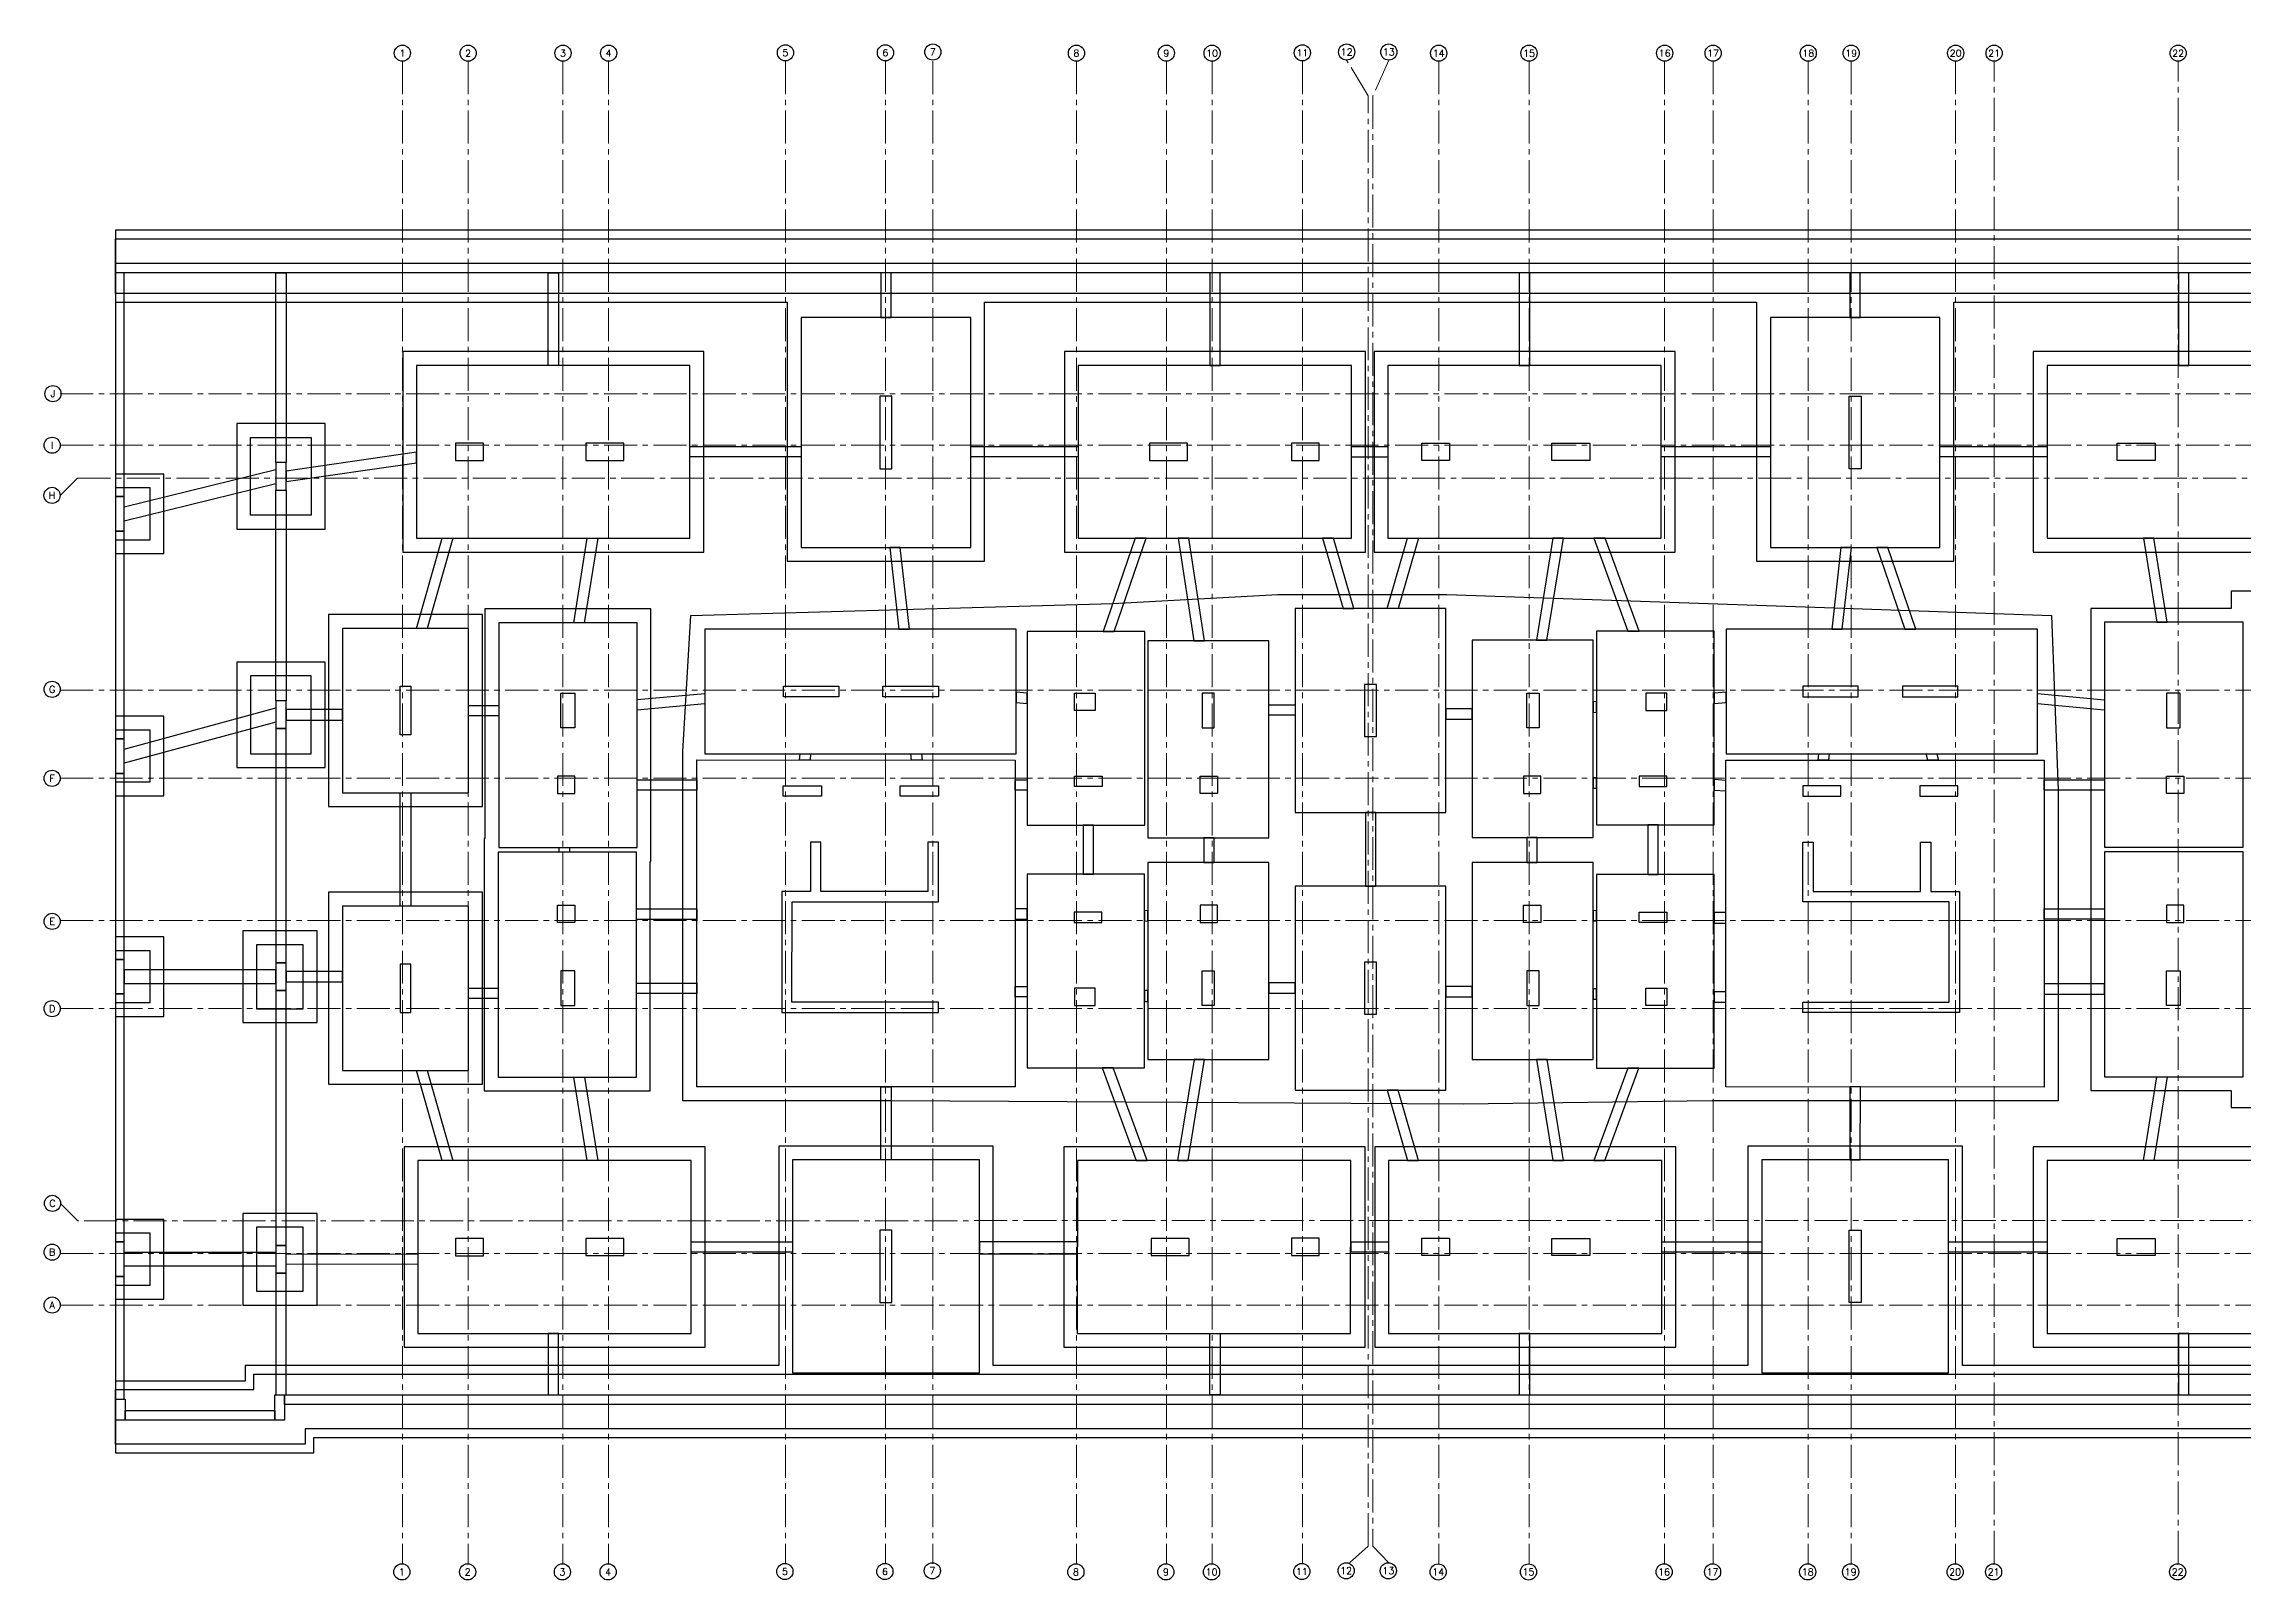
# Model space of a CAD drawing. Header units: metres. Extents: x -10 to 115, y -8 to 36.
# Drawn here: x -10.4 to 53.2, y -7.9 to 36.5 of the extents above; entities that cross this region are included whole.
import ezdxf
from ezdxf.enums import TextEntityAlignment as Align

# ---------------------------------------------------------------- set-up
doc = ezdxf.new("R2010")
doc.units = ezdxf.units.M
doc.linetypes.add('CENTER2', pattern=[28.575, 19.05, -3.175, 3.175, -3.175])
for name, color, linetype in [('Column', 4, 'Continuous'), ('GRID', 1, 'CENTER2'), ('PCFooting', 7, 'Continuous'), ('RCFooting', 5, 'Continuous'), ('S-GRID-CIRC', 3, 'Continuous'), ('S-GRID-CIRC-TEXT', 3, 'Continuous'), ('Semelle', 21, 'Continuous'), ('ShearWall', 15, 'Continuous'), ('Wall', 1, 'Continuous')]:
    doc.layers.add(name, color=color, linetype=linetype)
doc.layers.add('S-GRID-DIMS', color=2, linetype='Continuous', lineweight=0)
doc.styles.add('S-ROMANS', font='romans.shx', dxfattribs={"width": 0.75})

# ---------------------------------------------------------------- blocks, each defined once
blk = doc.blocks.new('S-GRID-CIRC')
at = {"layer": 'S-GRID-CIRC'}
blk.add_circle((0, 0), 0.35, dxfattribs=at)
at = {"layer": 'S-GRID-CIRC-TEXT', "color": 3, "style": 'S-ROMANS', "flags": 8}
blk.add_attdef('GRID-CIRC', text='', height=0.3, dxfattribs=at).set_placement((0, 0), align=Align.MIDDLE)

msp = doc.modelspace()

# ---------------------------------------------------------------- linework, layer by layer
at = {"layer": 'Column', "color": 4, "linetype": 'Continuous'}
for points in [[(1.54, 24.42), (2.34, 24.42), (2.34, 24.92), (1.54, 24.92)], [(5.3, 24.421), (6.4, 24.421), (6.4, 24.92), (5.3, 24.92)], [(21.593, 24.421), (22.693, 24.421), (22.693, 24.92), (21.593, 24.92)], [(25.7, 24.42), (26.5, 24.42), (26.5, 24.92), (25.7, 24.92)], [(30.26, 24.42), (29.46, 24.42), (29.46, 24.92), (30.26, 24.92)], [(34.32, 24.421), (33.22, 24.421), (33.22, 24.92), (34.32, 24.92)], [(50.66, 24.421), (49.56, 24.421), (49.56, 24.92), (50.66, 24.92)], [(-8.04, 23.377), (-8.29, 23.377), (-8.29, 22.377), (-8.04, 22.377)], [(-0.06, 17.89), (0.24, 17.89), (0.24, 16.49), (-0.06, 16.49)], [(28.155, 17.94), (27.805, 17.94), (27.805, 16.44), (28.155, 16.44)], [(4.58, 17.69), (4.98, 17.69), (4.98, 16.69), (4.58, 16.69)], [(19.42, 17.69), (20.02, 17.69), (20.02, 17.19), (19.42, 17.19)], [(23.46, 17.692), (23.11, 17.692), (23.11, 16.692), (23.46, 16.692)], [(32.5, 17.692), (32.85, 17.692), (32.85, 16.692), (32.5, 16.692)], [(36.54, 17.69), (35.94, 17.69), (35.94, 17.19), (36.54, 17.19)], [(51.38, 17.69), (50.98, 17.69), (50.98, 16.69), (51.38, 16.69)], [(-8.04, 16.374), (-8.29, 16.374), (-8.29, 15.374), (-8.04, 15.374)], [(4.98, 15.29), (4.48, 15.29), (4.48, 14.79), (4.98, 14.79)], [(19.42, 15.29), (20.22, 15.29), (20.22, 14.99), (19.42, 14.99)], [(23.06, 15.29), (23.56, 15.29), (23.56, 14.79), (23.06, 14.79)], [(32.9, 15.29), (32.4, 15.29), (32.4, 14.79), (32.9, 14.79)], [(36.54, 15.29), (35.74, 15.29), (35.74, 14.99), (36.54, 14.99)], [(50.98, 15.29), (51.48, 15.29), (51.48, 14.79), (50.98, 14.79)], [(11.008, 14.71), (11.008, 15.01), (12.108, 15.01), (12.108, 14.71)], [(14.39, 15.01), (15.49, 15.01), (15.49, 14.71), (14.39, 14.71)], [(41.57, 15.01), (40.47, 15.01), (40.47, 14.71), (41.57, 14.71)], [(44.952, 14.71), (44.952, 15.01), (43.852, 15.01), (43.852, 14.71)], [(4.98, 11.06), (4.48, 11.06), (4.48, 11.56), (4.98, 11.56)], [(23.06, 11.06), (23.56, 11.06), (23.56, 11.56), (23.06, 11.56)], [(32.9, 11.06), (32.4, 11.06), (32.4, 11.56), (32.9, 11.56)], [(50.98, 11.06), (51.48, 11.06), (51.48, 11.56), (50.98, 11.56)], [(19.418, 11.06), (20.218, 11.06), (20.218, 11.36), (19.418, 11.36)], [(36.542, 11.06), (35.742, 11.06), (35.742, 11.36), (36.542, 11.36)], [(-8.04, 9.994), (-8.29, 9.994), (-8.29, 8.994), (-8.04, 8.994)], [(-0.06, 8.46), (0.24, 8.46), (0.24, 9.86), (-0.06, 9.86)], [(4.58, 8.66), (4.98, 8.66), (4.98, 9.66), (4.58, 9.66)], [(23.46, 8.659), (23.11, 8.659), (23.11, 9.659), (23.46, 9.659)], [(28.155, 9.91), (27.805, 9.91), (27.805, 8.41), (28.155, 8.41)], [(32.5, 8.659), (32.85, 8.659), (32.85, 9.659), (32.5, 9.659)], [(51.38, 8.66), (50.98, 8.66), (50.98, 9.66), (51.38, 9.66)], [(19.42, 8.66), (20.02, 8.66), (20.02, 9.16), (19.42, 9.16)], [(36.54, 8.66), (35.94, 8.66), (35.94, 9.16), (36.54, 9.16)], [(1.54, 1.427), (2.34, 1.427), (2.34, 1.927), (1.54, 1.927)], [(5.3, 1.43), (6.4, 1.43), (6.4, 1.929), (5.3, 1.929)], [(21.64, 1.43), (22.74, 1.43), (22.74, 1.929), (21.64, 1.929)], [(25.7, 1.43), (26.5, 1.43), (26.5, 1.93), (25.7, 1.93)], [(30.26, 1.43), (29.46, 1.43), (29.46, 1.93), (30.26, 1.93)], [(34.32, 1.43), (33.22, 1.43), (33.22, 1.929), (34.32, 1.929)], [(50.66, 1.43), (49.56, 1.43), (49.56, 1.929), (50.66, 1.929)], [(-8.04, 1.825), (-8.29, 1.825), (-8.29, 0.825), (-8.04, 0.825)]]:
    msp.add_lwpolyline(points, close=True, dxfattribs=at)
at = {"layer": 'Column', "color": 4}
for points in [[(-3.66, 23.56), (-3.36, 23.56), (-3.36, 24.36), (-3.66, 24.36)], [(-3.36, 17.466), (-3.66, 17.466), (-3.66, 16.666), (-3.36, 16.666)], [(-3.36, 9.894), (-3.66, 9.894), (-3.66, 9.094), (-3.36, 9.094)], [(-3.36, 1.725), (-3.66, 1.725), (-3.66, 0.925), (-3.36, 0.925)]]:
    msp.add_lwpolyline(points, close=True, dxfattribs=at)
at = {"layer": 'GRID', "lineweight": 0, "ltscale": 0.05}
for p, q in [((0, 35.963), (0, -7.482)), ((1.9, 35.963), (1.9, -7.482)), ((4.64, 35.963), (4.64, -7.482)), ((5.96, 35.963), (5.96, -7.482)), ((11.07, 35.963), (11.07, -7.482)), ((13.96, 35.963), (13.96, -7.482)), ((15.33, 35.963), (15.33, -7.482)), ((19.48, 35.963), (19.48, -7.482)), ((22.08, 35.963), (22.08, -7.482)), ((23.4, 35.963), (23.4, -7.482)), ((26.01, 35.963), (26.01, -7.482)), ((29.95, 35.963), (29.95, -7.482)), ((32.56, 35.963), (32.56, -7.482)), ((36.48, 35.963), (36.48, -7.482)), ((37.88, 35.963), (37.88, -7.482)), ((40.63, 35.963), (40.63, -7.482)), ((41.87, 35.963), (41.87, -7.482)), ((44.89, 35.963), (44.89, -7.482)), ((46, -7.482), (46, 35.963)), ((51.32, -7.482), (51.32, 35.963)), ((-9.888, 26.35), (114.619, 26.351)), ((-9.888, 24.86), (114.619, 24.861)), ((-9.888, 17.78), (114.619, 17.781)), ((-9.888, 15.23), (114.619, 15.231)), ((-9.888, 11.12), (114.619, 11.121)), ((-9.888, 8.57), (114.619, 8.571)), ((-9.888, 1.49), (114.619, 1.491)), ((-9.888, 0), (114.619, 0.001))]:
    msp.add_line(p, q, dxfattribs=at)
for points in [[(27.37, -7.45), (27.91, -6.974), (27.91, 34.963), (27.29, 35.995)], [(28.51, 35.995), (28.05, 34.963), (28.05, -6.974), (28.51, -7.45)], [(-9.89, 23.41), (-9.39, 23.91), (114.541, 23.911), (114.612, 23.411)], [(114.849, 2.718), (114.629, 2.441), (-9.38, 2.44), (-9.88, 2.94)]]:
    msp.add_lwpolyline(points, dxfattribs=at)
at = {"layer": 'PCFooting'}
for points in [[(112.81, 31.075), (-8.29, 31.075), (-8.29, 28.995), (11.125, 28.995), (11.125, 21.505), (16.825, 21.505), (16.825, 28.995), (39.135, 28.995), (39.135, 21.505), (44.835, 21.505), (44.835, 28.995), (66.965, 28.995)], [(58.95, 5.71), (58.95, 6.2), (63.004, 6.2), (63.004, 20.144), (58.95, 20.144), (58.95, 20.64), (56.529, 20.64), (54.952, 20.64), (52.85, 20.64), (52.85, 20.144), (48.796, 20.144), (48.796, 6.2), (52.85, 6.2), (52.85, 5.71), (58.95, 5.71)], [(7.164, 12.829), (7.184, 12.829), (7.184, 15.19), (7.184, 20.129), (2.384, 20.129), (2.384, 17.04), (2.384, 13.49), (2.364, 13.49), (2.364, 9.16), (2.364, 6.19), (5.325, 6.19), (7.164, 6.19), (7.164, 9.31), (7.164, 12.829)], [(66.715, -1.745), (45.085, -1.745), (45.085, 4.595), (38.885, 4.595), (38.885, -1.745), (17.075, -1.745), (17.075, 4.595), (10.875, 4.595), (10.875, -1.745), (-4.54, -1.745), (-4.54, -2.196), (-8.29, -2.196), (-8.29, -4.275), (-2.56, -4.275), (-2.56, -3.825), (112.81, -3.825)]]:
    msp.add_lwpolyline(points, dxfattribs=at)
for points in [[(8.71, 27.57), (0.01, 27.57), (0.01, 21.77), (8.71, 21.77)], [(27.833, 27.57), (19.133, 27.57), (19.133, 21.77), (27.833, 21.77)], [(28.08, 21.77), (36.78, 21.77), (36.78, 27.57), (28.08, 27.57)], [(47.13, 21.77), (55.83, 21.77), (55.83, 27.57), (47.13, 27.57)], [(-2.235, 25.485), (-4.785, 25.485), (-4.785, 22.435), (-2.235, 22.435)], [(-6.89, 24.027), (-8.29, 24.027), (-8.29, 21.727), (-6.89, 21.727)], [(8.34, 19.94), (20.532, 20.28), (25.305, 20.54), (30.186, 20.54), (41.377, 20.162), (47.66, 19.94), (47.852, 14.89), (47.852, 5.903), (37.853, 5.907), (30.655, 5.81), (20.905, 5.867), (14.125, 5.905), (8.108, 5.905), (8.108, 16.005)], [(-2.135, 14.415), (2.315, 14.415), (2.315, 19.965), (-2.135, 19.965)], [(-4.785, 15.541), (-2.235, 15.541), (-2.235, 18.591), (-4.785, 18.591)], [(-8.29, 14.724), (-6.89, 14.724), (-6.89, 17.024), (-8.29, 17.024)], [(-2.135, 6.385), (2.315, 6.385), (2.315, 11.935), (-2.135, 11.935)], [(-4.613, 8.169), (-2.463, 8.169), (-2.463, 10.819), (-4.613, 10.819)], [(-8.29, 8.344), (-6.89, 8.344), (-6.89, 10.644), (-8.29, 10.644)], [(0.05, -1.221), (8.75, -1.221), (8.75, 4.579), (0.05, 4.579)], [(19.12, -1.221), (27.82, -1.221), (27.82, 4.579), (19.12, 4.579)], [(28.1, -1.221), (36.8, -1.221), (36.8, 4.579), (28.1, 4.579)], [(47.13, -1.221), (55.83, -1.221), (55.83, 4.579), (47.13, 4.579)], [(-4.613, 0), (-2.463, 0), (-2.463, 2.65), (-4.613, 2.65)], [(-8.29, 0.175), (-6.89, 0.175), (-6.89, 2.475), (-8.29, 2.475)]]:
    msp.add_lwpolyline(points, close=True, dxfattribs=at)
at = {"layer": 'RCFooting', "ltscale": 20}
for points in [[(-8.29, 30.825), (112.56, 30.825), (112.56, 20.523), (112.56, 7.035), (112.56, -3.575), (-2.81, -3.575), (-2.81, -4.025), (-8.29, -4.025), (-8.29, -2.446), (-4.29, -2.446), (-4.29, -1.995), (110.979, -1.995), (110.979, -0.521), (110.979, 6.699), (110.979, 29.245), (-8.29, 29.245)], [(16.425, 21.905), (16.425, 28.555), (11.525, 28.555), (11.525, 21.905)], [(44.435, 21.905), (44.435, 28.555), (39.535, 28.555), (39.535, 21.905)], [(8.31, 27.17), (0.41, 27.17), (0.41, 22.17), (8.31, 22.17)], [(27.433, 27.17), (19.533, 27.17), (19.533, 22.17), (27.433, 22.17)], [(36.38, 27.17), (28.48, 27.17), (28.48, 22.17), (36.38, 22.17)], [(55.43, 27.17), (47.53, 27.17), (47.53, 22.17), (55.43, 22.17)], [(6.784, 19.729), (2.784, 19.729), (2.784, 13.229), (6.784, 13.229)], [(30.155, 20.14), (25.805, 20.14), (25.805, 14.24), (30.155, 14.24)], [(53.196, 19.744), (49.196, 19.744), (49.196, 13.244), (53.196, 13.244)], [(1.915, 19.565), (-1.735, 19.565), (-1.735, 14.815), (1.915, 14.815)], [(17.74, 19.54), (8.74, 19.54), (8.74, 15.94), (17.74, 15.94)], [(21.453, 19.472), (18.053, 19.472), (18.053, 13.872), (21.453, 13.872)], [(25.045, 19.209), (21.545, 19.209), (21.545, 13.509), (25.045, 13.509)], [(34.416, 19.221), (30.916, 19.221), (30.916, 13.521), (34.416, 13.521)], [(37.907, 19.488), (34.507, 19.488), (34.507, 13.888), (37.907, 13.888)], [(47.26, 19.54), (38.26, 19.54), (38.26, 15.94), (47.26, 15.94)], [(8.508, 15.761), (17.708, 15.757), (17.708, 6.307), (8.508, 6.311)], [(38.252, 15.757), (47.452, 15.753), (47.452, 6.303), (38.252, 6.307)], [(6.764, 13.09), (2.764, 13.09), (2.764, 6.59), (6.764, 6.59)], [(25.044, 12.8), (21.544, 12.8), (21.544, 7.1), (25.044, 7.1)], [(34.416, 12.8), (30.916, 12.8), (30.916, 7.1), (34.416, 7.1)], [(53.196, 13.1), (49.196, 13.1), (49.196, 6.6), (53.196, 6.6)], [(21.452, 12.461), (18.052, 12.461), (18.052, 6.861), (21.452, 6.861)], [(30.155, 12.11), (25.805, 12.11), (25.805, 6.21), (30.155, 6.21)], [(37.908, 12.451), (34.508, 12.451), (34.508, 6.851), (37.908, 6.851)], [(1.915, 11.535), (-1.735, 11.535), (-1.735, 6.785), (1.915, 6.785)], [(8.35, 4.179), (0.45, 4.179), (0.45, -0.821), (8.35, -0.821)], [(16.675, -1.955), (16.675, 4.195), (11.275, 4.195), (11.275, -1.955)], [(27.414, 4.179), (19.514, 4.179), (19.502, -0.821), (27.402, -0.821)], [(36.4, 4.179), (28.5, 4.179), (28.5, -0.821), (36.4, -0.821)], [(44.685, -1.955), (44.685, 4.195), (39.285, 4.195), (39.285, -1.955)], [(55.43, 4.179), (47.53, 4.179), (47.53, -0.821), (55.43, -0.821)]]:
    msp.add_lwpolyline(points, close=True, dxfattribs=at)
at = {"layer": 'RCFooting'}
for points in [[(-4.385, 25.085), (-2.635, 25.085), (-2.635, 22.835), (-4.385, 22.835)], [(-7.29, 23.627), (-8.29, 23.627), (-8.29, 22.127), (-7.29, 22.127)], [(-2.635, 18.191), (-4.385, 18.191), (-4.385, 15.941), (-2.635, 15.941)], [(-7.29, 16.624), (-8.29, 16.624), (-8.29, 15.124), (-7.29, 15.124)], [(-7.29, 10.244), (-8.29, 10.244), (-8.29, 8.744), (-7.29, 8.744)], [(-2.863, 10.419), (-4.213, 10.419), (-4.213, 8.569), (-2.863, 8.569)], [(-7.29, 2.075), (-8.29, 2.075), (-8.29, 0.575), (-7.29, 0.575)], [(-2.863, 2.25), (-4.213, 2.25), (-4.213, 0.4), (-2.863, 0.4)]]:
    msp.add_lwpolyline(points, close=True, dxfattribs=at)
at = {"layer": 'Semelle'}
for points in [[(-8.29, 23.377), (-8.04, 23.377), (-8.04, 29.845), (-8.29, 29.845)], [(-3.66, 29.845), (-3.36, 29.845), (-3.36, 24.36), (-3.66, 24.36)], [(4.51, 27.17), (4.21, 27.17), (4.21, 29.845), (4.51, 29.845)], [(13.825, 28.555), (14.125, 28.555), (14.125, 29.845), (13.825, 29.845)], [(23.333, 27.17), (23.633, 27.17), (23.633, 29.845), (23.333, 29.845)], [(32.28, 27.17), (32.58, 27.17), (32.58, 29.845), (32.28, 29.845)], [(41.835, 28.555), (42.135, 28.555), (42.135, 29.845), (41.835, 29.845)], [(51.33, 27.17), (51.63, 27.17), (51.63, 29.845), (51.33, 29.845)], [(8.31, 24.521), (8.31, 24.821), (11.525, 24.821), (11.525, 24.521)], [(16.425, 24.521), (16.425, 24.821), (19.533, 24.821), (19.533, 24.521)], [(27.433, 24.52), (27.433, 24.82), (28.48, 24.82), (28.48, 24.52)], [(36.38, 24.521), (36.38, 24.821), (39.535, 24.821), (39.535, 24.521)], [(44.435, 24.521), (44.435, 24.821), (47.53, 24.821), (47.53, 24.521)], [(-3.36, 23.808), (0.41, 24.355), (0.41, 24.658), (-3.36, 24.111)], [(-3.66, 24.16), (-3.66, 23.748), (-8.04, 22.665), (-8.04, 23.077)], [(-3.66, 23.56), (-3.36, 23.56), (-3.36, 17.466), (-3.66, 17.466)], [(-8.29, 16.374), (-8.04, 16.374), (-8.04, 22.377), (-8.29, 22.377)], [(0.409, 19.565), (1.147, 22.17), (1.459, 22.17), (0.72, 19.565)], [(5.256, 19.729), (4.952, 19.729), (5.34, 22.17), (5.644, 22.17)], [(14.351, 19.54), (14.653, 19.54), (14.385, 21.905), (14.083, 21.905)], [(20.256, 19.472), (20.573, 19.472), (21.494, 22.17), (21.177, 22.17)], [(22.874, 19.209), (23.178, 19.209), (22.725, 22.17), (22.421, 22.17)], [(27.186, 20.14), (27.498, 20.14), (26.909, 22.17), (26.596, 22.17)], [(32.772, 19.221), (33.076, 19.221), (33.556, 22.17), (33.252, 22.17)], [(35.42, 19.488), (35.74, 19.488), (34.756, 22.17), (34.436, 22.17)], [(41.307, 19.54), (41.609, 19.54), (41.877, 21.905), (41.575, 21.905)], [(43.424, 19.54), (43.741, 19.54), (42.927, 21.905), (42.61, 21.905)], [(50.702, 19.744), (51.005, 19.744), (50.62, 22.17), (50.316, 22.17)], [(-8.04, 15.664), (-8.04, 16.074), (-3.66, 17.266), (-3.66, 16.856)], [(-3.36, 17.216), (-3.36, 16.916), (-1.735, 16.916), (-1.735, 17.217)], [(1.915, 17.04), (1.915, 17.34), (2.784, 17.34), (2.784, 17.04)], [(6.784, 17.204), (6.784, 17.505), (8.74, 17.684), (8.74, 17.382)], [(17.74, 17.418), (18.053, 17.394), (18.053, 17.695), (17.742, 17.719)], [(25.044, 17.053), (25.044, 17.353), (25.805, 17.353), (25.805, 17.053)], [(30.155, 16.943), (30.916, 16.943), (30.916, 17.243), (30.155, 17.243)], [(37.907, 17.394), (38.26, 17.421), (38.26, 17.722), (37.907, 17.695)], [(47.26, 17.379), (47.26, 17.68), (49.196, 17.503), (49.196, 17.202)], [(-3.66, 9.894), (-3.36, 9.894), (-3.36, 16.666), (-3.66, 16.666)], [(11.48, 15.759), (11.498, 15.94), (11.799, 15.94), (11.782, 15.759)], [(14.717, 15.758), (14.699, 15.94), (15, 15.94), (15.018, 15.758)], [(40.913, 15.756), (40.932, 15.94), (41.234, 15.94), (41.214, 15.756)], [(44.085, 15.754), (44.041, 15.94), (44.349, 15.94), (44.394, 15.754)], [(-8.29, 9.994), (-8.04, 9.994), (-8.04, 15.374), (-8.29, 15.374)], [(-0.06, 11.535), (-0.06, 14.815), (0.24, 14.815), (0.24, 11.535)], [(6.784, 14.89), (6.784, 15.19), (8.508, 15.19), (8.508, 14.89)], [(17.708, 15.19), (18.053, 15.19), (18.053, 14.89), (17.708, 14.89)], [(34.416, 14.943), (34.507, 14.943), (34.507, 15.247), (34.416, 15.247)], [(37.907, 14.892), (38.252, 14.868), (38.252, 15.168), (37.907, 15.193)], [(47.452, 14.89), (47.452, 15.19), (49.196, 15.19), (49.196, 14.89)], [(19.675, 12.461), (19.975, 12.461), (19.975, 13.872), (19.675, 13.872)], [(23.16, 12.8), (23.46, 12.8), (23.46, 13.509), (23.16, 13.509)], [(32.5, 12.8), (32.8, 12.8), (32.8, 13.521), (32.5, 13.521)], [(35.992, 12.451), (36.292, 12.451), (36.292, 13.888), (35.992, 13.888)], [(4.53, 13.09), (4.53, 13.229), (4.83, 13.229), (4.83, 13.09)], [(6.764, 11.152), (6.764, 11.452), (8.508, 11.452), (8.508, 11.152)], [(17.708, 11.16), (18.052, 11.16), (18.052, 11.46), (17.708, 11.46)], [(47.452, 11.16), (47.452, 11.46), (49.196, 11.46), (49.196, 11.16)], [(21.452, 11.103), (21.544, 11.106), (21.544, 11.407), (21.452, 11.403)], [(34.416, 11.106), (34.508, 11.103), (34.508, 11.403), (34.416, 11.407)], [(37.908, 11.046), (38.252, 11.046), (38.252, 11.346), (37.908, 11.346)], [(-8.04, 9.694), (-8.04, 9.294), (-3.66, 9.294), (-3.66, 9.694)], [(-3.36, 9.344), (-1.735, 9.344), (-1.735, 9.645), (-3.36, 9.644)], [(-8.29, 1.825), (-8.04, 1.825), (-8.04, 8.994), (-8.29, 8.994)], [(-3.66, 1.725), (-3.36, 1.725), (-3.36, 9.094), (-3.66, 9.094)], [(1.915, 8.86), (1.915, 9.16), (2.764, 9.16), (2.764, 8.86)], [(6.764, 9.01), (6.764, 9.31), (8.508, 9.31), (8.508, 9.01)], [(17.708, 8.91), (17.708, 9.21), (18.052, 9.21), (18.052, 8.91)], [(21.452, 8.779), (21.544, 8.779), (21.544, 9.092), (21.452, 9.092)], [(25.044, 9.02), (25.805, 9.02), (25.805, 9.32), (25.044, 9.32)], [(30.155, 8.91), (30.916, 8.91), (30.916, 9.21), (30.155, 9.21)], [(34.416, 8.845), (34.508, 8.84), (34.508, 9.14), (34.416, 9.146)], [(37.908, 8.756), (38.252, 8.756), (38.252, 9.056), (37.908, 9.056)], [(47.452, 8.986), (49.196, 8.986), (49.196, 9.286), (47.452, 9.286)], [(22.404, 4.179), (22.708, 4.179), (23.183, 7.1), (22.879, 7.1)], [(33.252, 4.179), (33.556, 4.179), (33.081, 7.1), (32.777, 7.1)], [(1.147, 4.179), (0.408, 6.785), (0.72, 6.785), (1.458, 4.179)], [(5.341, 4.179), (4.957, 6.59), (5.261, 6.59), (5.644, 4.179)], [(21.205, 4.179), (21.524, 4.179), (20.54, 6.861), (20.22, 6.861)], [(34.436, 4.179), (34.755, 4.179), (35.736, 6.851), (35.417, 6.851)], [(50.316, 4.179), (50.701, 6.6), (51.004, 6.6), (50.62, 4.179)], [(13.825, 4.195), (13.825, 6.308), (14.125, 6.308), (14.125, 4.195)], [(29.051, 4.179), (29.364, 4.179), (28.774, 6.21), (28.462, 6.21)], [(41.835, 4.195), (42.135, 4.195), (42.136, 6.305), (41.835, 6.305)], [(-8.04, 1.125), (-8.04, 1.525), (-3.66, 1.525), (-3.66, 1.125)], [(-3.36, 1.175), (-3.36, 1.475), (0.45, 1.478), (0.45, 1.178)], [(8.35, 1.529), (8.35, 1.829), (11.275, 1.829), (11.275, 1.529)], [(16.677, 1.485), (19.508, 1.485), (19.508, 1.827), (16.677, 1.827)], [(27.42, 1.528), (27.42, 1.828), (28.5, 1.828), (28.5, 1.528)], [(36.4, 1.529), (36.4, 1.829), (39.285, 1.829), (39.285, 1.529)], [(44.685, 1.529), (44.685, 1.829), (47.53, 1.829), (47.53, 1.529)], [(-8.29, -2.723), (-8.04, -2.723), (-8.04, 0.825), (-8.29, 0.825)], [(-3.66, -2.595), (-3.36, -2.595), (-3.36, 0.925), (-3.66, 0.925)], [(4.21, -2.595), (4.51, -2.595), (4.51, -0.821), (4.21, -0.821)], [(23.333, -2.595), (23.333, -0.821), (23.633, -0.821), (23.633, -2.595)], [(32.28, -2.595), (32.58, -2.595), (32.58, -0.821), (32.28, -0.821)], [(51.33, -2.595), (51.63, -2.595), (51.63, -0.821), (51.33, -0.821)]]:
    msp.add_lwpolyline(points, close=True, dxfattribs=at)
for points in [[(28.462, 20.14), (29.051, 22.17), (29.364, 22.17), (28.774, 20.14), (28.462, 20.14)], [(34.416, 17.136), (34.507, 17.145), (34.507, 17.447), (34.416, 17.438), (34.416, 17.136)], [(27.83, 12.11), (28.13, 12.11), (28.13, 14.24), (27.83, 14.24), (27.83, 12.11)]]:
    msp.add_lwpolyline(points, dxfattribs=at)
at = {"layer": 'ShearWall'}
for points in [[(14.15, 26.28), (13.8, 26.28), (13.8, 24.18), (14.15, 24.18)], [(41.81, 26.28), (42.16, 26.28), (42.16, 24.18), (41.81, 24.18)], [(11.01, 17.59), (11.01, 17.89), (12.61, 17.89), (12.61, 17.59)], [(13.89, 17.59), (13.89, 17.89), (15.49, 17.89), (15.49, 17.59)], [(42.07, 17.59), (42.07, 17.89), (40.47, 17.89), (40.47, 17.59)], [(44.95, 17.59), (44.95, 17.89), (43.35, 17.89), (43.35, 17.59)], [(10.962, 8.46), (15.49, 8.46), (15.49, 8.76), (11.259, 8.76), (11.262, 11.66), (15.49, 11.66), (15.49, 13.38), (15.19, 13.38), (15.19, 11.96), (12.09, 11.96), (12.09, 13.38), (11.79, 13.38), (11.79, 11.96), (10.962, 11.96)], [(44.998, 8.46), (40.47, 8.46), (40.47, 8.76), (44.701, 8.76), (44.698, 11.66), (40.47, 11.66), (40.47, 13.38), (40.77, 13.38), (40.77, 11.96), (43.87, 11.96), (43.87, 13.38), (44.17, 13.38), (44.17, 11.96), (44.998, 11.96)], [(14.15, 2.17), (13.8, 2.17), (13.8, 0.07), (14.15, 0.07)], [(41.81, 2.17), (42.16, 2.17), (42.16, 0.07), (41.81, 0.07)]]:
    msp.add_lwpolyline(points, close=True, dxfattribs=at)
at = {"layer": 'Wall'}
for points in [[(-8.29, 30.125), (111.579, 30.125), (111.579, 29.845), (-8.29, 29.845)], [(-8.01, -3.325), (-8.29, -3.325), (-8.29, -2.723), (-8.01, -2.723)], [(-3.69, -3.325), (-8.01, -3.325), (-8.01, -3.045), (-3.69, -3.045)], [(-3.41, -2.595), (-3.41, -3.325), (-3.69, -3.325), (-3.69, -2.595)], [(-3.41, -2.595), (111.86, -2.595), (111.86, -2.875), (-3.41, -2.875)]]:
    msp.add_lwpolyline(points, close=True, dxfattribs=at)

# ---------------------------------------------------------------- block references
at = {"layer": 'S-GRID-CIRC'}
ref = msp.add_blockref('S-GRID-CIRC', (-10.099, 26.351), dxfattribs=dict(at, xscale=0.667, yscale=0.667, zscale=0.667))
ref.add_attrib('GRID-CIRC', 'J', dxfattribs={"layer": 'S-GRID-CIRC-TEXT', "color": 3, "height": 0.2, "style": 'S-ROMANS'}).set_placement((-10.099, 26.351), align=Align.MIDDLE)
ref = msp.add_blockref('S-GRID-CIRC', (-10.121, 24.86), dxfattribs=dict(at, xscale=0.667, yscale=0.667, zscale=0.667))
ref.add_attrib('GRID-CIRC', 'I', dxfattribs={"layer": 'S-GRID-CIRC-TEXT', "color": 3, "height": 0.2, "style": 'S-ROMANS'}).set_placement((-10.121, 24.86), align=Align.MIDDLE)
ref = msp.add_blockref('S-GRID-CIRC', (-10.124, 23.41), dxfattribs=dict(at, xscale=0.667, yscale=0.667, zscale=0.667))
ref.add_attrib('GRID-CIRC', 'H', dxfattribs={"layer": 'S-GRID-CIRC-TEXT', "color": 3, "height": 0.2, "style": 'S-ROMANS'}).set_placement((-10.124, 23.41), align=Align.MIDDLE)
ref = msp.add_blockref('S-GRID-CIRC', (-10.122, 17.803), dxfattribs=dict(at, xscale=0.667, yscale=0.667, zscale=0.667))
ref.add_attrib('GRID-CIRC', 'G', dxfattribs={"layer": 'S-GRID-CIRC-TEXT', "color": 3, "height": 0.2, "style": 'S-ROMANS'}).set_placement((-10.122, 17.803), align=Align.MIDDLE)
ref = msp.add_blockref('S-GRID-CIRC', (-10.122, 15.23), dxfattribs=dict(at, xscale=0.667, yscale=0.667, zscale=0.667))
ref.add_attrib('GRID-CIRC', 'F', dxfattribs={"layer": 'S-GRID-CIRC-TEXT', "color": 3, "height": 0.2, "style": 'S-ROMANS'}).set_placement((-10.122, 15.23), align=Align.MIDDLE)
ref = msp.add_blockref('S-GRID-CIRC', (-10.121, 11.093), dxfattribs=dict(at, xscale=0.667, yscale=0.667, zscale=0.667))
ref.add_attrib('GRID-CIRC', 'E', dxfattribs={"layer": 'S-GRID-CIRC-TEXT', "color": 3, "height": 0.2, "style": 'S-ROMANS'}).set_placement((-10.121, 11.093), align=Align.MIDDLE)
ref = msp.add_blockref('S-GRID-CIRC', (-10.121, 8.57), dxfattribs=dict(at, xscale=0.667, yscale=0.667, zscale=0.667))
ref.add_attrib('GRID-CIRC', 'D', dxfattribs={"layer": 'S-GRID-CIRC-TEXT', "color": 3, "height": 0.2, "style": 'S-ROMANS'}).set_placement((-10.121, 8.57), align=Align.MIDDLE)
ref = msp.add_blockref('S-GRID-CIRC', (-10.113, 2.94), dxfattribs=dict(at, xscale=0.667, yscale=0.667, zscale=0.667))
ref.add_attrib('GRID-CIRC', 'C', dxfattribs={"layer": 'S-GRID-CIRC-TEXT', "color": 3, "height": 0.2, "style": 'S-ROMANS'}).set_placement((-10.113, 2.94), align=Align.MIDDLE)
ref = msp.add_blockref('S-GRID-CIRC', (-10.121, 1.53), dxfattribs=dict(at, xscale=0.667, yscale=0.667, zscale=0.667))
ref.add_attrib('GRID-CIRC', 'B', dxfattribs={"layer": 'S-GRID-CIRC-TEXT', "color": 3, "height": 0.2, "style": 'S-ROMANS'}).set_placement((-10.121, 1.53), align=Align.MIDDLE)
ref = msp.add_blockref('S-GRID-CIRC', (-10.121, 0), dxfattribs=dict(at, xscale=0.667, yscale=0.667, zscale=0.667))
ref.add_attrib('GRID-CIRC', 'A', dxfattribs={"layer": 'S-GRID-CIRC-TEXT', "color": 3, "height": 0.2, "style": 'S-ROMANS'}).set_placement((-10.121, 0), align=Align.MIDDLE)
at = {"layer": 'S-GRID-DIMS', "ltscale": 20}
ref = msp.add_blockref('S-GRID-CIRC', (0, 36.196), dxfattribs=dict(at, xscale=0.667, yscale=0.667, zscale=0.667))
ref.add_attrib('GRID-CIRC', '1', dxfattribs={"layer": 'S-GRID-CIRC-TEXT', "color": 3, "height": 0.2, "style": 'S-ROMANS'}).set_placement((0, 36.196), align=Align.MIDDLE)
ref = msp.add_blockref('S-GRID-CIRC', (1.9, 36.196), dxfattribs=dict(at, xscale=0.667, yscale=0.667, zscale=0.667))
ref.add_attrib('GRID-CIRC', '2', dxfattribs={"layer": 'S-GRID-CIRC-TEXT', "color": 3, "height": 0.2, "style": 'S-ROMANS'}).set_placement((1.9, 36.196), align=Align.MIDDLE)
ref = msp.add_blockref('S-GRID-CIRC', (4.64, 36.196), dxfattribs=dict(at, xscale=0.667, yscale=0.667, zscale=0.667))
ref.add_attrib('GRID-CIRC', '3', dxfattribs={"layer": 'S-GRID-CIRC-TEXT', "color": 3, "height": 0.2, "style": 'S-ROMANS'}).set_placement((4.64, 36.196), align=Align.MIDDLE)
ref = msp.add_blockref('S-GRID-CIRC', (5.96, 36.196), dxfattribs=dict(at, xscale=0.667, yscale=0.667, zscale=0.667))
ref.add_attrib('GRID-CIRC', '4', dxfattribs={"layer": 'S-GRID-CIRC-TEXT', "color": 3, "height": 0.2, "style": 'S-ROMANS'}).set_placement((5.96, 36.196), align=Align.MIDDLE)
ref = msp.add_blockref('S-GRID-CIRC', (11.07, 36.207), dxfattribs=dict(at, xscale=0.667, yscale=0.667, zscale=0.667))
ref.add_attrib('GRID-CIRC', '5', dxfattribs={"layer": 'S-GRID-CIRC-TEXT', "color": 3, "height": 0.2, "style": 'S-ROMANS'}).set_placement((11.07, 36.207), align=Align.MIDDLE)
ref = msp.add_blockref('S-GRID-CIRC', (13.96, 36.207), dxfattribs=dict(at, xscale=0.667, yscale=0.667, zscale=0.667))
ref.add_attrib('GRID-CIRC', '6', dxfattribs={"layer": 'S-GRID-CIRC-TEXT', "color": 3, "height": 0.2, "style": 'S-ROMANS'}).set_placement((13.96, 36.207), align=Align.MIDDLE)
ref = msp.add_blockref('S-GRID-CIRC', (15.33, 36.229), dxfattribs=dict(at, xscale=0.667, yscale=0.667, zscale=0.667))
ref.add_attrib('GRID-CIRC', '7', dxfattribs={"layer": 'S-GRID-CIRC-TEXT', "color": 3, "height": 0.2, "style": 'S-ROMANS'}).set_placement((15.33, 36.229), align=Align.MIDDLE)
ref = msp.add_blockref('S-GRID-CIRC', (19.48, 36.196), dxfattribs=dict(at, xscale=0.667, yscale=0.667, zscale=0.667))
ref.add_attrib('GRID-CIRC', '8', dxfattribs={"layer": 'S-GRID-CIRC-TEXT', "color": 3, "height": 0.2, "style": 'S-ROMANS'}).set_placement((19.48, 36.196), align=Align.MIDDLE)
ref = msp.add_blockref('S-GRID-CIRC', (22.08, 36.196), dxfattribs=dict(at, xscale=0.667, yscale=0.667, zscale=0.667))
ref.add_attrib('GRID-CIRC', '9', dxfattribs={"layer": 'S-GRID-CIRC-TEXT', "color": 3, "height": 0.2, "style": 'S-ROMANS'}).set_placement((22.08, 36.196), align=Align.MIDDLE)
ref = msp.add_blockref('S-GRID-CIRC', (23.401, 36.196), dxfattribs=dict(at, xscale=0.667, yscale=0.667, zscale=0.667))
ref.add_attrib('GRID-CIRC', '10', dxfattribs={"layer": 'S-GRID-CIRC-TEXT', "color": 3, "height": 0.2001, "style": 'S-ROMANS'}).set_placement((23.401, 36.196), align=Align.MIDDLE)
ref = msp.add_blockref('S-GRID-CIRC', (26.01, 36.207), dxfattribs=dict(at, xscale=0.667, yscale=0.667, zscale=0.667))
ref.add_attrib('GRID-CIRC', '11', dxfattribs={"layer": 'S-GRID-CIRC-TEXT', "color": 3, "height": 0.2001, "style": 'S-ROMANS'}).set_placement((26.01, 36.207), align=Align.MIDDLE)
ref = msp.add_blockref('S-GRID-CIRC', (27.29, 36.229), dxfattribs=dict(at, xscale=0.667, yscale=0.667, zscale=0.667))
ref.add_attrib('GRID-CIRC', '12', dxfattribs={"layer": 'S-GRID-CIRC-TEXT', "color": 3, "height": 0.2001, "style": 'S-ROMANS'}).set_placement((27.29, 36.229), align=Align.MIDDLE)
ref = msp.add_blockref('S-GRID-CIRC', (28.508, 36.229), dxfattribs=dict(at, xscale=0.667, yscale=0.667, zscale=0.667))
ref.add_attrib('GRID-CIRC', '13', dxfattribs={"layer": 'S-GRID-CIRC-TEXT', "color": 3, "height": 0.2001, "style": 'S-ROMANS'}).set_placement((28.508, 36.229), align=Align.MIDDLE)
ref = msp.add_blockref('S-GRID-CIRC', (29.95, 36.195), dxfattribs=dict(at, xscale=0.667, yscale=0.667, zscale=0.667))
ref.add_attrib('GRID-CIRC', '14', dxfattribs={"layer": 'S-GRID-CIRC-TEXT', "color": 3, "height": 0.2001, "style": 'S-ROMANS'}).set_placement((29.95, 36.195), align=Align.MIDDLE)
ref = msp.add_blockref('S-GRID-CIRC', (32.56, 36.195), dxfattribs=dict(at, xscale=0.667, yscale=0.667, zscale=0.667))
ref.add_attrib('GRID-CIRC', '15', dxfattribs={"layer": 'S-GRID-CIRC-TEXT', "color": 3, "height": 0.2001, "style": 'S-ROMANS'}).set_placement((32.56, 36.195), align=Align.MIDDLE)
ref = msp.add_blockref('S-GRID-CIRC', (36.48, 36.196), dxfattribs=dict(at, xscale=0.667, yscale=0.667, zscale=0.667))
ref.add_attrib('GRID-CIRC', '16', dxfattribs={"layer": 'S-GRID-CIRC-TEXT', "color": 3, "height": 0.2001, "style": 'S-ROMANS'}).set_placement((36.48, 36.196), align=Align.MIDDLE)
ref = msp.add_blockref('S-GRID-CIRC', (37.88, 36.196), dxfattribs=dict(at, xscale=0.667, yscale=0.667, zscale=0.667))
ref.add_attrib('GRID-CIRC', '17', dxfattribs={"layer": 'S-GRID-CIRC-TEXT', "color": 3, "height": 0.2001, "style": 'S-ROMANS'}).set_placement((37.88, 36.196), align=Align.MIDDLE)
ref = msp.add_blockref('S-GRID-CIRC', (40.63, 36.196), dxfattribs=dict(at, xscale=0.667, yscale=0.667, zscale=0.667))
ref.add_attrib('GRID-CIRC', '18', dxfattribs={"layer": 'S-GRID-CIRC-TEXT', "color": 3, "height": 0.2001, "style": 'S-ROMANS'}).set_placement((40.63, 36.196), align=Align.MIDDLE)
ref = msp.add_blockref('S-GRID-CIRC', (41.87, 36.196), dxfattribs=dict(at, xscale=0.667, yscale=0.667, zscale=0.667))
ref.add_attrib('GRID-CIRC', '19', dxfattribs={"layer": 'S-GRID-CIRC-TEXT', "color": 3, "height": 0.2001, "style": 'S-ROMANS'}).set_placement((41.87, 36.196), align=Align.MIDDLE)
ref = msp.add_blockref('S-GRID-CIRC', (44.89, 36.196), dxfattribs=dict(at, xscale=0.667, yscale=0.667, zscale=0.667))
ref.add_attrib('GRID-CIRC', '20', dxfattribs={"layer": 'S-GRID-CIRC-TEXT', "color": 3, "height": 0.2001, "style": 'S-ROMANS'}).set_placement((44.89, 36.196), align=Align.MIDDLE)
ref = msp.add_blockref('S-GRID-CIRC', (46.001, 36.196), dxfattribs=dict(at, xscale=0.667, yscale=0.667, zscale=0.667))
ref.add_attrib('GRID-CIRC', '21', dxfattribs={"layer": 'S-GRID-CIRC-TEXT', "color": 3, "height": 0.2001, "style": 'S-ROMANS'}).set_placement((46.001, 36.196), align=Align.MIDDLE)
ref = msp.add_blockref('S-GRID-CIRC', (51.32, 36.196), dxfattribs=dict(at, xscale=0.667, yscale=0.667, zscale=0.667))
ref.add_attrib('GRID-CIRC', '22', dxfattribs={"layer": 'S-GRID-CIRC-TEXT', "color": 3, "height": 0.2001, "style": 'S-ROMANS'}).set_placement((51.32, 36.196), align=Align.MIDDLE)
ref = msp.add_blockref('S-GRID-CIRC', (-0.015, -7.715), dxfattribs=dict(at, xscale=0.667, yscale=0.667, zscale=0.667))
ref.add_attrib('GRID-CIRC', '1', dxfattribs={"layer": 'S-GRID-CIRC-TEXT', "color": 3, "height": 0.2, "style": 'S-ROMANS'}).set_placement((-0.015, -7.715), align=Align.MIDDLE)
ref = msp.add_blockref('S-GRID-CIRC', (1.885, -7.715), dxfattribs=dict(at, xscale=0.667, yscale=0.667, zscale=0.667))
ref.add_attrib('GRID-CIRC', '2', dxfattribs={"layer": 'S-GRID-CIRC-TEXT', "color": 3, "height": 0.2, "style": 'S-ROMANS'}).set_placement((1.885, -7.715), align=Align.MIDDLE)
ref = msp.add_blockref('S-GRID-CIRC', (4.625, -7.715), dxfattribs=dict(at, xscale=0.667, yscale=0.667, zscale=0.667))
ref.add_attrib('GRID-CIRC', '3', dxfattribs={"layer": 'S-GRID-CIRC-TEXT', "color": 3, "height": 0.2, "style": 'S-ROMANS'}).set_placement((4.625, -7.715), align=Align.MIDDLE)
ref = msp.add_blockref('S-GRID-CIRC', (5.945, -7.715), dxfattribs=dict(at, xscale=0.667, yscale=0.667, zscale=0.667))
ref.add_attrib('GRID-CIRC', '4', dxfattribs={"layer": 'S-GRID-CIRC-TEXT', "color": 3, "height": 0.2, "style": 'S-ROMANS'}).set_placement((5.945, -7.715), align=Align.MIDDLE)
ref = msp.add_blockref('S-GRID-CIRC', (11.055, -7.704), dxfattribs=dict(at, xscale=0.667, yscale=0.667, zscale=0.667))
ref.add_attrib('GRID-CIRC', '5', dxfattribs={"layer": 'S-GRID-CIRC-TEXT', "color": 3, "height": 0.2, "style": 'S-ROMANS'}).set_placement((11.055, -7.704), align=Align.MIDDLE)
ref = msp.add_blockref('S-GRID-CIRC', (13.945, -7.704), dxfattribs=dict(at, xscale=0.667, yscale=0.667, zscale=0.667))
ref.add_attrib('GRID-CIRC', '6', dxfattribs={"layer": 'S-GRID-CIRC-TEXT', "color": 3, "height": 0.2, "style": 'S-ROMANS'}).set_placement((13.945, -7.704), align=Align.MIDDLE)
ref = msp.add_blockref('S-GRID-CIRC', (15.315, -7.683), dxfattribs=dict(at, xscale=0.667, yscale=0.667, zscale=0.667))
ref.add_attrib('GRID-CIRC', '7', dxfattribs={"layer": 'S-GRID-CIRC-TEXT', "color": 3, "height": 0.2, "style": 'S-ROMANS'}).set_placement((15.315, -7.683), align=Align.MIDDLE)
ref = msp.add_blockref('S-GRID-CIRC', (19.465, -7.715), dxfattribs=dict(at, xscale=0.667, yscale=0.667, zscale=0.667))
ref.add_attrib('GRID-CIRC', '8', dxfattribs={"layer": 'S-GRID-CIRC-TEXT', "color": 3, "height": 0.2, "style": 'S-ROMANS'}).set_placement((19.465, -7.715), align=Align.MIDDLE)
ref = msp.add_blockref('S-GRID-CIRC', (22.065, -7.715), dxfattribs=dict(at, xscale=0.667, yscale=0.667, zscale=0.667))
ref.add_attrib('GRID-CIRC', '9', dxfattribs={"layer": 'S-GRID-CIRC-TEXT', "color": 3, "height": 0.2, "style": 'S-ROMANS'}).set_placement((22.065, -7.715), align=Align.MIDDLE)
ref = msp.add_blockref('S-GRID-CIRC', (23.386, -7.715), dxfattribs=dict(at, xscale=0.667, yscale=0.667, zscale=0.667))
ref.add_attrib('GRID-CIRC', '10', dxfattribs={"layer": 'S-GRID-CIRC-TEXT', "color": 3, "height": 0.2001, "style": 'S-ROMANS'}).set_placement((23.386, -7.715), align=Align.MIDDLE)
ref = msp.add_blockref('S-GRID-CIRC', (25.995, -7.704), dxfattribs=dict(at, xscale=0.667, yscale=0.667, zscale=0.667))
ref.add_attrib('GRID-CIRC', '11', dxfattribs={"layer": 'S-GRID-CIRC-TEXT', "color": 3, "height": 0.2001, "style": 'S-ROMANS'}).set_placement((25.995, -7.704), align=Align.MIDDLE)
ref = msp.add_blockref('S-GRID-CIRC', (27.275, -7.683), dxfattribs=dict(at, xscale=0.667, yscale=0.667, zscale=0.667))
ref.add_attrib('GRID-CIRC', '12', dxfattribs={"layer": 'S-GRID-CIRC-TEXT', "color": 3, "height": 0.2001, "style": 'S-ROMANS'}).set_placement((27.275, -7.683), align=Align.MIDDLE)
ref = msp.add_blockref('S-GRID-CIRC', (28.493, -7.683), dxfattribs=dict(at, xscale=0.667, yscale=0.667, zscale=0.667))
ref.add_attrib('GRID-CIRC', '13', dxfattribs={"layer": 'S-GRID-CIRC-TEXT', "color": 3, "height": 0.2001, "style": 'S-ROMANS'}).set_placement((28.493, -7.683), align=Align.MIDDLE)
ref = msp.add_blockref('S-GRID-CIRC', (29.935, -7.716), dxfattribs=dict(at, xscale=0.667, yscale=0.667, zscale=0.667))
ref.add_attrib('GRID-CIRC', '14', dxfattribs={"layer": 'S-GRID-CIRC-TEXT', "color": 3, "height": 0.2001, "style": 'S-ROMANS'}).set_placement((29.935, -7.716), align=Align.MIDDLE)
ref = msp.add_blockref('S-GRID-CIRC', (32.545, -7.716), dxfattribs=dict(at, xscale=0.667, yscale=0.667, zscale=0.667))
ref.add_attrib('GRID-CIRC', '15', dxfattribs={"layer": 'S-GRID-CIRC-TEXT', "color": 3, "height": 0.2001, "style": 'S-ROMANS'}).set_placement((32.545, -7.716), align=Align.MIDDLE)
ref = msp.add_blockref('S-GRID-CIRC', (36.465, -7.715), dxfattribs=dict(at, xscale=0.667, yscale=0.667, zscale=0.667))
ref.add_attrib('GRID-CIRC', '16', dxfattribs={"layer": 'S-GRID-CIRC-TEXT', "color": 3, "height": 0.2001, "style": 'S-ROMANS'}).set_placement((36.465, -7.715), align=Align.MIDDLE)
ref = msp.add_blockref('S-GRID-CIRC', (37.865, -7.715), dxfattribs=dict(at, xscale=0.667, yscale=0.667, zscale=0.667))
ref.add_attrib('GRID-CIRC', '17', dxfattribs={"layer": 'S-GRID-CIRC-TEXT', "color": 3, "height": 0.2001, "style": 'S-ROMANS'}).set_placement((37.865, -7.715), align=Align.MIDDLE)
ref = msp.add_blockref('S-GRID-CIRC', (40.615, -7.715), dxfattribs=dict(at, xscale=0.667, yscale=0.667, zscale=0.667))
ref.add_attrib('GRID-CIRC', '18', dxfattribs={"layer": 'S-GRID-CIRC-TEXT', "color": 3, "height": 0.2001, "style": 'S-ROMANS'}).set_placement((40.615, -7.715), align=Align.MIDDLE)
ref = msp.add_blockref('S-GRID-CIRC', (41.855, -7.715), dxfattribs=dict(at, xscale=0.667, yscale=0.667, zscale=0.667))
ref.add_attrib('GRID-CIRC', '19', dxfattribs={"layer": 'S-GRID-CIRC-TEXT', "color": 3, "height": 0.2001, "style": 'S-ROMANS'}).set_placement((41.855, -7.715), align=Align.MIDDLE)
ref = msp.add_blockref('S-GRID-CIRC', (44.875, -7.715), dxfattribs=dict(at, xscale=0.667, yscale=0.667, zscale=0.667))
ref.add_attrib('GRID-CIRC', '20', dxfattribs={"layer": 'S-GRID-CIRC-TEXT', "color": 3, "height": 0.2001, "style": 'S-ROMANS'}).set_placement((44.875, -7.715), align=Align.MIDDLE)
ref = msp.add_blockref('S-GRID-CIRC', (45.986, -7.715), dxfattribs=dict(at, xscale=0.667, yscale=0.667, zscale=0.667))
ref.add_attrib('GRID-CIRC', '21', dxfattribs={"layer": 'S-GRID-CIRC-TEXT', "color": 3, "height": 0.2001, "style": 'S-ROMANS'}).set_placement((45.986, -7.715), align=Align.MIDDLE)
ref = msp.add_blockref('S-GRID-CIRC', (51.305, -7.715), dxfattribs=dict(at, xscale=0.667, yscale=0.667, zscale=0.667))
ref.add_attrib('GRID-CIRC', '22', dxfattribs={"layer": 'S-GRID-CIRC-TEXT', "color": 3, "height": 0.2001, "style": 'S-ROMANS'}).set_placement((51.305, -7.715), align=Align.MIDDLE)

doc.saveas('drawing.dxf')
